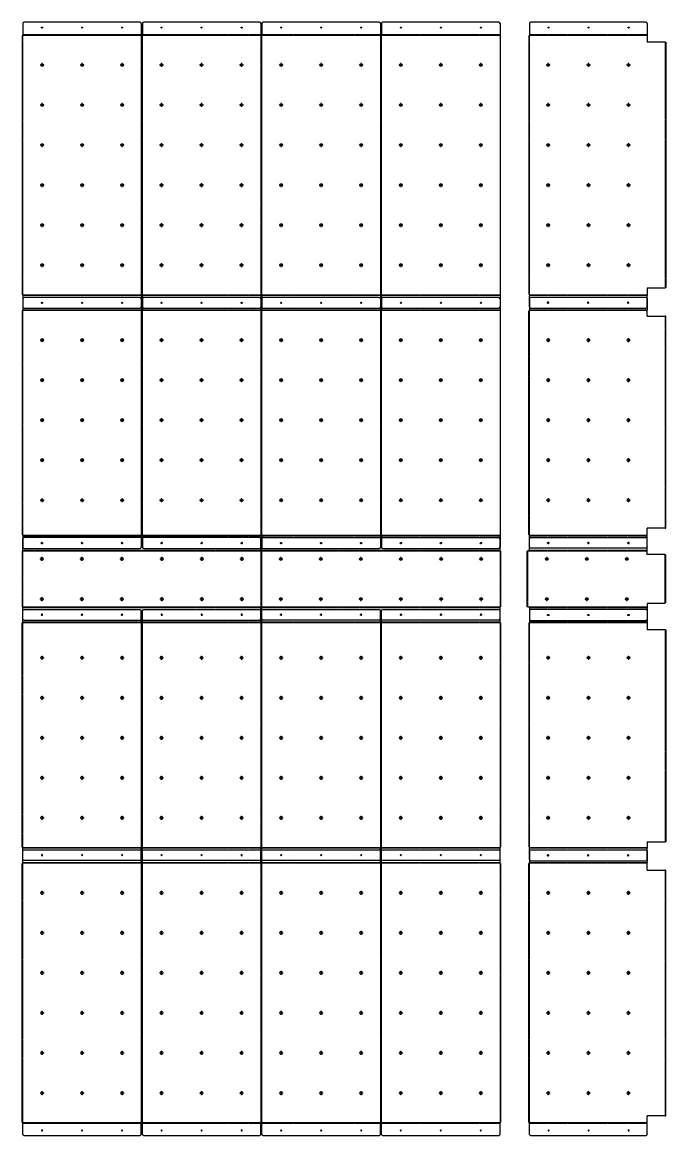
# Model space of a CAD drawing. Header units: millimetres. Extents: x 2140 to 223837, y 2113 to 170313.
# Drawn here: x 199238 to 201649, y 104022 to 108193 of the extents above; entities that cross this region are included whole.
import ezdxf

# ---------------------------------------------------------------- set-up
doc = ezdxf.new("R2010")
doc.units = ezdxf.units.MM
doc.linetypes.add('PHANTOM', pattern=[12.7, 6.35, -1.27, 1.27, -1.27, 1.27, -1.27])

# ---------------------------------------------------------------- blocks, each defined once
blk = doc.blocks.new('SW_CENTERMARKSYMBOL_36')
at = {"color": 0, "linetype": 'Continuous', "lineweight": 18}
for p, q in [((-5, 0), (-7.5, 0)), ((0, 0), (-2.5, 0)), ((0, 5), (0, 7.5)), ((0, 0), (0, 2.5)), ((0, 0), (0, -2.5)), ((0, 0), (2.5, 0)), ((5, 0), (7.5, 0)), ((0, -5), (0, -7.5))]:
    blk.add_line(p, q, dxfattribs=at)
blk = doc.blocks.new('SW_CENTERMARKSYMBOL_37')
at = {"color": 0, "linetype": 'Continuous', "lineweight": 18}
for p, q in [((-5, 0), (-7.5, 0)), ((0, 0), (-2.5, 0)), ((0, 5), (0, 7.5)), ((0, 0), (0, 2.5)), ((0, 0), (0, -2.5)), ((0, 0), (2.5, 0)), ((5, 0), (7.5, 0)), ((0, -5), (0, -7.5))]:
    blk.add_line(p, q, dxfattribs=at)
blk = doc.blocks.new('SW_CENTERMARKSYMBOL_38')
at = {"color": 0, "linetype": 'Continuous', "lineweight": 18}
for p, q in [((-5, 0), (-7.5, 0)), ((0, 0), (-2.5, 0)), ((0, 5), (0, 7.5)), ((0, 0), (0, 2.5)), ((0, 0), (0, -2.5)), ((0, 0), (2.5, 0)), ((5, 0), (7.5, 0)), ((0, -5), (0, -7.5))]:
    blk.add_line(p, q, dxfattribs=at)
blk = doc.blocks.new('SW_CENTERMARKSYMBOL_39')
at = {"color": 0, "linetype": 'Continuous', "lineweight": 18}
for p, q in [((-5, 0), (-7.5, 0)), ((0, 0), (-2.5, 0)), ((0, 5), (0, 7.5)), ((0, 0), (0, 2.5)), ((0, 0), (0, -2.5)), ((0, 0), (2.5, 0)), ((5, 0), (7.5, 0)), ((0, -5), (0, -7.5))]:
    blk.add_line(p, q, dxfattribs=at)
blk = doc.blocks.new('SW_CENTERMARKSYMBOL_40')
at = {"color": 0, "linetype": 'Continuous', "lineweight": 18}
for p, q in [((-5, 0), (-7.5, 0)), ((0, 0), (-2.5, 0)), ((0, 5), (0, 7.5)), ((0, 0), (0, 2.5)), ((0, 0), (0, -2.5)), ((0, 0), (2.5, 0)), ((5, 0), (7.5, 0)), ((0, -5), (0, -7.5))]:
    blk.add_line(p, q, dxfattribs=at)
blk = doc.blocks.new('SW_CENTERMARKSYMBOL_41')
at = {"color": 0, "linetype": 'Continuous', "lineweight": 18}
for p, q in [((-5, 0), (-7.5, 0)), ((0, 0), (-2.5, 0)), ((0, 5), (0, 7.5)), ((0, 0), (0, 2.5)), ((0, 0), (0, -2.5)), ((0, 0), (2.5, 0)), ((5, 0), (7.5, 0)), ((0, -5), (0, -7.5))]:
    blk.add_line(p, q, dxfattribs=at)
blk = doc.blocks.new('SW_CENTERMARKSYMBOL_42')
at = {"color": 0, "linetype": 'Continuous', "lineweight": 18}
for p, q in [((-5, 0), (-7.5, 0)), ((0, 0), (-2.5, 0)), ((0, 5), (0, 7.5)), ((0, 0), (0, 2.5)), ((0, 0), (0, -2.5)), ((0, 0), (2.5, 0)), ((5, 0), (7.5, 0)), ((0, -5), (0, -7.5))]:
    blk.add_line(p, q, dxfattribs=at)
blk = doc.blocks.new('SW_CENTERMARKSYMBOL_43')
at = {"color": 0, "linetype": 'Continuous', "lineweight": 18}
for p, q in [((-5, 0), (-7.5, 0)), ((0, 0), (-2.5, 0)), ((0, 5), (0, 7.5)), ((0, 0), (0, 2.5)), ((0, 0), (0, -2.5)), ((0, 0), (2.5, 0)), ((5, 0), (7.5, 0)), ((0, -5), (0, -7.5))]:
    blk.add_line(p, q, dxfattribs=at)
blk = doc.blocks.new('SW_CENTERMARKSYMBOL_44')
at = {"color": 0, "linetype": 'Continuous', "lineweight": 18}
for p, q in [((-5, 0), (-7.5, 0)), ((0, 0), (-2.5, 0)), ((0, 5), (0, 7.5)), ((0, 0), (0, 2.5)), ((0, 0), (0, -2.5)), ((0, 0), (2.5, 0)), ((5, 0), (7.5, 0)), ((0, -5), (0, -7.5))]:
    blk.add_line(p, q, dxfattribs=at)
blk = doc.blocks.new('SW_CENTERMARKSYMBOL_45')
at = {"color": 0, "linetype": 'Continuous', "lineweight": 18}
for p, q in [((-5, 0), (-7.5, 0)), ((0, 0), (-2.5, 0)), ((0, 5), (0, 7.5)), ((0, 0), (0, 2.5)), ((0, 0), (0, -2.5)), ((0, 0), (2.5, 0)), ((5, 0), (7.5, 0)), ((0, -5), (0, -7.5))]:
    blk.add_line(p, q, dxfattribs=at)
blk = doc.blocks.new('SW_CENTERMARKSYMBOL_46')
at = {"color": 0, "linetype": 'Continuous', "lineweight": 18}
for p, q in [((-5, 0), (-7.5, 0)), ((0, 0), (-2.5, 0)), ((0, 5), (0, 7.5)), ((0, 0), (0, 2.5)), ((0, 0), (0, -2.5)), ((0, 0), (2.5, 0)), ((5, 0), (7.5, 0)), ((0, -5), (0, -7.5))]:
    blk.add_line(p, q, dxfattribs=at)
blk = doc.blocks.new('SW_CENTERMARKSYMBOL_47')
at = {"color": 0, "linetype": 'Continuous', "lineweight": 18}
for p, q in [((-5, 0), (-7.5, 0)), ((0, 0), (-2.5, 0)), ((0, 5), (0, 7.5)), ((0, 0), (0, 2.5)), ((0, 0), (0, -2.5)), ((0, 0), (2.5, 0)), ((5, 0), (7.5, 0)), ((0, -5), (0, -7.5))]:
    blk.add_line(p, q, dxfattribs=at)
blk = doc.blocks.new('SW_CENTERMARKSYMBOL_48')
at = {"color": 0, "linetype": 'Continuous', "lineweight": 18}
for p, q in [((-5, 0), (-7.5, 0)), ((0, 0), (-2.5, 0)), ((0, 5), (0, 7.5)), ((0, 0), (0, 2.5)), ((0, 0), (0, -2.5)), ((0, 0), (2.5, 0)), ((5, 0), (7.5, 0)), ((0, -5), (0, -7.5))]:
    blk.add_line(p, q, dxfattribs=at)
blk = doc.blocks.new('SW_CENTERMARKSYMBOL_49')
at = {"color": 0, "linetype": 'Continuous', "lineweight": 18}
for p, q in [((-5, 0), (-7.5, 0)), ((0, 0), (-2.5, 0)), ((0, 5), (0, 7.5)), ((0, 0), (0, 2.5)), ((0, 0), (0, -2.5)), ((0, 0), (2.5, 0)), ((5, 0), (7.5, 0)), ((0, -5), (0, -7.5))]:
    blk.add_line(p, q, dxfattribs=at)
blk = doc.blocks.new('SW_CENTERMARKSYMBOL_50')
at = {"color": 0, "linetype": 'Continuous', "lineweight": 18}
for p, q in [((-5, 0), (-7.5, 0)), ((0, 0), (-2.5, 0)), ((0, 5), (0, 7.5)), ((0, 0), (0, 2.5)), ((0, 0), (0, -2.5)), ((0, 0), (2.5, 0)), ((5, 0), (7.5, 0)), ((0, -5), (0, -7.5))]:
    blk.add_line(p, q, dxfattribs=at)
blk = doc.blocks.new('SW_CENTERMARKSYMBOL_51')
at = {"color": 0, "linetype": 'Continuous', "lineweight": 18}
for p, q in [((-5, 0), (-7.5, 0)), ((0, 0), (-2.5, 0)), ((0, 5), (0, 7.5)), ((0, 0), (0, 2.5)), ((0, 0), (0, -2.5)), ((0, 0), (2.5, 0)), ((5, 0), (7.5, 0)), ((0, -5), (0, -7.5))]:
    blk.add_line(p, q, dxfattribs=at)
blk = doc.blocks.new('SW_CENTERMARKSYMBOL_52')
at = {"color": 0, "linetype": 'Continuous', "lineweight": 18}
for p, q in [((-5, 0), (-7.5, 0)), ((0, 0), (-2.5, 0)), ((0, 5), (0, 7.5)), ((0, 0), (0, 2.5)), ((0, 0), (0, -2.5)), ((0, 0), (2.5, 0)), ((5, 0), (7.5, 0)), ((0, -5), (0, -7.5))]:
    blk.add_line(p, q, dxfattribs=at)
blk = doc.blocks.new('SW_CENTERMARKSYMBOL_53')
at = {"color": 0, "linetype": 'Continuous', "lineweight": 18}
for p, q in [((-5, 0), (-7.5, 0)), ((0, 0), (-2.5, 0)), ((0, 5), (0, 7.5)), ((0, 0), (0, 2.5)), ((0, 0), (0, -2.5)), ((0, 0), (2.5, 0)), ((5, 0), (7.5, 0)), ((0, -5), (0, -7.5))]:
    blk.add_line(p, q, dxfattribs=at)
blk = doc.blocks.new('экран центр1100')
at = {"color": 0, "linetype": 'Continuous', "lineweight": 25}
for p, q in [((0, -11), (0, -52)), ((439, -6), (5, -6)), ((444, -11), (444, -52)), ((-2, -55.9), (-2, -1025.9)), ((-2, -55.9), (0, -55.9)), ((0, -52), (0, -54)), ((444, -54), (0, -54)), ((0, -54), (0, -55.2)), ((0, -55.2), (0, -55.9)), ((444, -52), (444, -54)), ((444, -54), (444, -55.2)), ((444, -55.2), (444, -55.9)), ((444, -55.9), (446, -55.9)), ((446, -1025.9), (446, -55.9)), ((0, -1025.9), (-2, -1025.9)), ((0, -1025.9), (0, -1026.6)), ((0, -1026.6), (0, -1027.8)), ((444, -1027.8), (0, -1027.8)), ((0, -1027.8), (0, -1029.8)), ((0, -1029.8), (0, -1072)), ((444, -1025.9), (444, -1026.6)), ((446, -1025.9), (444, -1025.9)), ((444, -1026.6), (444, -1027.8)), ((444, -1027.8), (444, -1029.8)), ((444, -1029.8), (444, -1072))]:
    blk.add_line(p, q, dxfattribs=at)
at = {"color": 0, "linetype": 'PHANTOM', "lineweight": 18}
for p, q in [((444, -52), (0, -52)), ((444, -55.2), (0, -55.2)), ((0, -55.9), (0, -1025.9)), ((444, -1025.9), (444, -55.9)), ((444, -1026.6), (0, -1026.6)), ((444, -1029.8), (0, -1029.8))]:
    blk.add_line(p, q, dxfattribs=at)
at = {"color": 0}
blk.add_line((5, -1077), (439, -1077), dxfattribs=at)
at = {"color": 0, "linetype": 'Continuous', "lineweight": 25}
for centre, radius in [((72, -26), 2), ((222, -26), 2), ((372, -26), 2), ((72, -165.9), 5), ((222, -165.9), 5), ((372, -165.9), 5), ((72, -315.9), 5), ((222, -315.9), 5), ((372, -315.9), 5), ((72, -465.9), 5), ((222, -465.9), 5), ((372, -465.9), 5), ((72, -615.9), 5), ((222, -615.9), 5), ((372, -615.9), 5), ((72, -765.9), 5), ((222, -765.9), 5), ((372, -765.9), 5), ((72, -915.9), 5), ((222, -915.9), 5), ((372, -915.9), 5), ((72, -1057), 2), ((222, -1057), 2), ((372, -1057), 2)]:
    blk.add_circle(centre, radius, dxfattribs=at)
for centre, start, end in [((5, -11), 90, 180), ((439, -11), 0, 90)]:
    blk.add_arc(centre, 5, start, end, dxfattribs=at)
at = {"color": 0}
for centre, start, end in [((5, -1072), 180, 270), ((439, -1072), 270, 0)]:
    blk.add_arc(centre, 5, start, end, dxfattribs=at)
at = {"color": 0, "linetype": 'Continuous', "lineweight": 0, "rotation": 90}
for name, p in [('SW_CENTERMARKSYMBOL_45', (72, -165.9)), ('SW_CENTERMARKSYMBOL_44', (222, -165.9)), ('SW_CENTERMARKSYMBOL_37', (372, -165.9)), ('SW_CENTERMARKSYMBOL_42', (72, -315.9)), ('SW_CENTERMARKSYMBOL_38', (222, -315.9)), ('SW_CENTERMARKSYMBOL_43', (372, -315.9)), ('SW_CENTERMARKSYMBOL_40', (72, -465.9)), ('SW_CENTERMARKSYMBOL_41', (222, -465.9)), ('SW_CENTERMARKSYMBOL_39', (372, -465.9)), ('SW_CENTERMARKSYMBOL_51', (72, -615.9)), ('SW_CENTERMARKSYMBOL_52', (222, -615.9)), ('SW_CENTERMARKSYMBOL_50', (372, -615.9)), ('SW_CENTERMARKSYMBOL_49', (72, -765.9)), ('SW_CENTERMARKSYMBOL_48', (222, -765.9)), ('SW_CENTERMARKSYMBOL_53', (372, -765.9)), ('SW_CENTERMARKSYMBOL_46', (72, -915.9)), ('SW_CENTERMARKSYMBOL_36', (222, -915.9)), ('SW_CENTERMARKSYMBOL_47', (372, -915.9))]:
    blk.add_blockref(name, p, dxfattribs=at)
blk = doc.blocks.new('экран бок 1100')
at = {"color": 0, "linetype": 'Continuous', "lineweight": 25}
for p, q in [((0, -11), (0, -52)), ((437, -6), (5, -6)), ((442, -11), (442, -52)), ((-2, -55.9), (-2, -1025.9)), ((-2, -55.9), (0, -55.9)), ((0, -52), (0, -54)), ((442, -54), (0, -54)), ((0, -54), (0, -55.2)), ((0, -55.2), (0, -55.9)), ((442, -52), (442, -54)), ((442, -54), (442, -55.2)), ((442, -55.2), (442, -81)), ((509, -81), (442, -81)), ((509, -81), (511, -81)), ((511, -81), (511, -1000.8)), ((442, -1000.8), (509, -1000.8)), ((442, -1000.8), (442, -1026.6)), ((511, -1000.8), (509, -1000.8)), ((0, -1025.9), (-2, -1025.9)), ((0, -1025.9), (0, -1026.6)), ((0, -1026.6), (0, -1027.8)), ((442, -1027.8), (0, -1027.8)), ((0, -1027.8), (0, -1029.8)), ((0, -1072), (0, -1031)), ((442, -1026.6), (442, -1027.8)), ((442, -1027.8), (442, -1029.8)), ((442, -1072), (442, -1031)), ((5, -1077), (437, -1077))]:
    blk.add_line(p, q, dxfattribs=at)
at = {"color": 0, "linetype": 'PHANTOM', "lineweight": 18}
for p, q in [((442, -52), (0, -52)), ((442, -55.2), (0, -55.2)), ((0, -55.9), (0, -1025.9)), ((509, -1000.8), (509, -81)), ((442, -1026.6), (0, -1026.6)), ((442, -1029.8), (0, -1029.8))]:
    blk.add_line(p, q, dxfattribs=at)
at = {"color": 0, "linetype": 'Continuous', "lineweight": 25}
for centre, radius in [((72, -26), 2), ((222, -26), 2), ((372, -26), 2), ((71, -165.9), 5), ((221, -165.9), 5), ((371, -165.9), 5), ((71, -315.9), 5), ((221, -315.9), 5), ((371, -315.9), 5), ((71, -465.9), 5), ((221, -465.9), 5), ((371, -465.9), 5), ((71, -615.9), 5), ((221, -615.9), 5), ((371, -615.9), 5), ((71, -765.9), 5), ((221, -765.9), 5), ((371, -765.9), 5), ((71, -915.9), 5), ((221, -915.9), 5), ((371, -915.9), 5), ((70, -1057), 2), ((220, -1057), 2), ((370, -1057), 2)]:
    blk.add_circle(centre, radius, dxfattribs=at)
for centre, start, end in [((5, -11), 90, 180), ((437, -11), 0, 90), ((5, -1072), 180, 270), ((437, -1072), 270, 0)]:
    blk.add_arc(centre, 5, start, end, dxfattribs=at)
at = {"color": 0, "linetype": 'Continuous', "lineweight": 0, "rotation": 90}
for name, p in [('SW_CENTERMARKSYMBOL_45', (71, -165.9)), ('SW_CENTERMARKSYMBOL_44', (221, -165.9)), ('SW_CENTERMARKSYMBOL_37', (371, -165.9)), ('SW_CENTERMARKSYMBOL_42', (71, -315.9)), ('SW_CENTERMARKSYMBOL_38', (221, -315.9)), ('SW_CENTERMARKSYMBOL_43', (371, -315.9)), ('SW_CENTERMARKSYMBOL_40', (71, -465.9)), ('SW_CENTERMARKSYMBOL_41', (221, -465.9)), ('SW_CENTERMARKSYMBOL_39', (371, -465.9)), ('SW_CENTERMARKSYMBOL_51', (71, -615.9)), ('SW_CENTERMARKSYMBOL_52', (221, -615.9)), ('SW_CENTERMARKSYMBOL_50', (371, -615.9)), ('SW_CENTERMARKSYMBOL_49', (71, -765.9)), ('SW_CENTERMARKSYMBOL_48', (221, -765.9)), ('SW_CENTERMARKSYMBOL_53', (371, -765.9)), ('SW_CENTERMARKSYMBOL_46', (71, -915.9)), ('SW_CENTERMARKSYMBOL_36', (221, -915.9)), ('SW_CENTERMARKSYMBOL_47', (371, -915.9))]:
    blk.add_blockref(name, p, dxfattribs=at)
blk = doc.blocks.new('экран бок 2')
at = {"color": 0, "linetype": 'Continuous', "lineweight": 25}
for p, q in [((-442, -9.8), (-442, -52)), ((-5, -4.8), (-437, -4.8)), ((0, -9.8), (0, -50.8)), ((-511, -870.8), (-511, -76)), ((-511, -76), (-509, -76)), ((-442, -76), (-509, -76)), ((-442, -54), (-442, -52)), ((-442, -54), (0, -54)), ((-442, -55.2), (-442, -54)), ((-442, -76), (-442, -55.2)), ((0, -54), (0, -52)), ((0, -55.2), (0, -54)), ((0, -55.9), (0, -55.2)), ((0, -55.9), (2, -55.9)), ((2, -895.9), (2, -55.9)), ((-509, -870.8), (-511, -870.8)), ((-509, -870.8), (-442, -870.8)), ((-442, -896.6), (-442, -870.8)), ((-442, -897.8), (-442, -896.6)), ((-442, -899.8), (-442, -897.8)), ((-442, -897.8), (0, -897.8)), ((-442, -940.8), (-442, -899.8)), ((2, -895.9), (0, -895.9)), ((0, -896.6), (0, -895.9)), ((0, -897.8), (0, -896.6)), ((0, -899.8), (0, -897.8)), ((0, -940.8), (0, -899.8)), ((-437, -945.8), (-5, -945.8))]:
    blk.add_line(p, q, dxfattribs=at)
at = {"color": 0, "linetype": 'PHANTOM', "lineweight": 18}
for p, q in [((-509, -76), (-509, -870.8)), ((-442, -52), (0, -52)), ((-442, -55.2), (0, -55.2)), ((0, -895.9), (0, -55.9)), ((-442, -896.6), (0, -896.6)), ((-442, -899.8), (0, -899.8))]:
    blk.add_line(p, q, dxfattribs=at)
at = {"color": 0, "linetype": 'Continuous', "lineweight": 25}
for centre, radius in [((-370, -24.8), 2), ((-220, -24.8), 2), ((-70, -24.8), 2), ((-371, -165.9), 5), ((-221, -165.9), 5), ((-71, -165.9), 5), ((-371, -315.9), 5), ((-221, -315.9), 5), ((-71, -315.9), 5), ((-371, -465.9), 5), ((-221, -465.9), 5), ((-71, -465.9), 5), ((-371, -615.9), 5), ((-221, -615.9), 5), ((-71, -615.9), 5), ((-371, -765.9), 5), ((-221, -765.9), 5), ((-71, -765.9), 5), ((-372, -925.8), 2), ((-222, -925.8), 2), ((-72, -925.8), 2)]:
    blk.add_circle(centre, radius, dxfattribs=at)
for centre, start, end in [((-437, -9.8), 90, 180), ((-5, -9.8), 0, 90), ((-437, -940.8), 180, 270), ((-5, -940.8), 270, 0)]:
    blk.add_arc(centre, 5, start, end, dxfattribs=at)
at = {"color": 0, "linetype": 'Continuous', "lineweight": 0, "rotation": 270}
for name, p in [('SW_CENTERMARKSYMBOL_47', (-371, -165.9)), ('SW_CENTERMARKSYMBOL_36', (-221, -165.9)), ('SW_CENTERMARKSYMBOL_46', (-71, -165.9)), ('SW_CENTERMARKSYMBOL_53', (-371, -315.9)), ('SW_CENTERMARKSYMBOL_48', (-221, -315.9)), ('SW_CENTERMARKSYMBOL_49', (-71, -315.9)), ('SW_CENTERMARKSYMBOL_50', (-371, -465.9)), ('SW_CENTERMARKSYMBOL_52', (-221, -465.9)), ('SW_CENTERMARKSYMBOL_51', (-71, -465.9)), ('SW_CENTERMARKSYMBOL_39', (-371, -615.9)), ('SW_CENTERMARKSYMBOL_41', (-221, -615.9)), ('SW_CENTERMARKSYMBOL_40', (-71, -615.9)), ('SW_CENTERMARKSYMBOL_43', (-371, -765.9)), ('SW_CENTERMARKSYMBOL_38', (-221, -765.9)), ('SW_CENTERMARKSYMBOL_42', (-71, -765.9))]:
    blk.add_blockref(name, p, dxfattribs=at)
blk = doc.blocks.new('экран центр 2')
at = {"color": 0, "linetype": 'Continuous', "lineweight": 25}
for p, q in [((0, -11), (0, -52)), ((439, -6), (5, -6)), ((444, -11), (444, -52)), ((-2, -55.9), (-2, -895.9)), ((-2, -55.9), (0, -55.9)), ((0, -52), (0, -54)), ((444, -54), (0, -54)), ((0, -54), (0, -55.2)), ((0, -55.2), (0, -55.9)), ((444, -52), (444, -54)), ((444, -54), (444, -55.2)), ((444, -55.2), (444, -55.9)), ((444, -55.9), (446, -55.9)), ((446, -895.9), (446, -55.9)), ((0, -895.9), (-2, -895.9)), ((0, -895.9), (0, -896.6)), ((0, -896.6), (0, -897.8)), ((444, -897.8), (0, -897.8)), ((0, -897.8), (0, -899.8)), ((0, -899.8), (0, -942)), ((444, -895.9), (444, -896.6)), ((446, -895.9), (444, -895.9)), ((444, -896.6), (444, -897.8)), ((444, -897.8), (444, -899.8)), ((444, -899.8), (444, -942))]:
    blk.add_line(p, q, dxfattribs=at)
at = {"color": 0, "linetype": 'PHANTOM', "lineweight": 18}
for p, q in [((444, -52), (0, -52)), ((444, -55.2), (0, -55.2)), ((0, -55.9), (0, -895.9)), ((444, -895.9), (444, -55.9)), ((444, -896.6), (0, -896.6)), ((444, -899.8), (0, -899.8))]:
    blk.add_line(p, q, dxfattribs=at)
at = {"color": 0}
blk.add_line((5, -947), (439, -947), dxfattribs=at)
at = {"color": 0, "linetype": 'Continuous', "lineweight": 25}
for centre, radius in [((72, -26), 2), ((222, -26), 2), ((372, -26), 2), ((72, -165.9), 5), ((222, -165.9), 5), ((372, -165.9), 5), ((72, -315.9), 5), ((222, -315.9), 5), ((372, -315.9), 5), ((72, -465.9), 5), ((222, -465.9), 5), ((372, -465.9), 5), ((72, -615.9), 5), ((222, -615.9), 5), ((372, -615.9), 5), ((72, -765.9), 5), ((222, -765.9), 5), ((372, -765.9), 5), ((72, -927), 2), ((222, -927), 2), ((372, -927), 2)]:
    blk.add_circle(centre, radius, dxfattribs=at)
for centre, start, end in [((5, -11), 90, 180), ((439, -11), 0, 90)]:
    blk.add_arc(centre, 5, start, end, dxfattribs=at)
at = {"color": 0}
for centre, start, end in [((5, -942), 180, 270), ((439, -942), 270, 0)]:
    blk.add_arc(centre, 5, start, end, dxfattribs=at)
at = {"color": 0, "linetype": 'Continuous', "lineweight": 0, "rotation": 90}
for name, p in [('SW_CENTERMARKSYMBOL_45', (72, -165.9)), ('SW_CENTERMARKSYMBOL_44', (222, -165.9)), ('SW_CENTERMARKSYMBOL_37', (372, -165.9)), ('SW_CENTERMARKSYMBOL_42', (72, -315.9)), ('SW_CENTERMARKSYMBOL_38', (222, -315.9)), ('SW_CENTERMARKSYMBOL_43', (372, -315.9)), ('SW_CENTERMARKSYMBOL_40', (72, -465.9)), ('SW_CENTERMARKSYMBOL_41', (222, -465.9)), ('SW_CENTERMARKSYMBOL_39', (372, -465.9)), ('SW_CENTERMARKSYMBOL_51', (72, -615.9)), ('SW_CENTERMARKSYMBOL_52', (222, -615.9)), ('SW_CENTERMARKSYMBOL_50', (372, -615.9)), ('SW_CENTERMARKSYMBOL_49', (72, -765.9)), ('SW_CENTERMARKSYMBOL_48', (222, -765.9)), ('SW_CENTERMARKSYMBOL_53', (372, -765.9))]:
    blk.add_blockref(name, p, dxfattribs=at)
blk = doc.blocks.new('вставка 1')
at = {"color": 0, "linetype": 'Continuous', "lineweight": 25}
for p, q in [((2, 107.9), (2, 150.1)), ((894, 107.9), (894, 150.1)), ((2, 104), (0, 104)), ((0, -104), (0, 104)), ((2, 105.9), (2, 107.9)), ((894, 105.9), (2, 105.9)), ((2, 104.7), (2, 105.9)), ((2, 104), (2, 104.7)), ((894, 105.9), (894, 107.9)), ((894, 104.7), (894, 105.9)), ((894, 104), (894, 104.7)), ((896, 104), (894, 104)), ((896, 104), (896, -104)), ((0, -104), (2, -104)), ((2, -104.7), (2, -104)), ((2, -105.9), (2, -104.7)), ((894, -105.9), (2, -105.9)), ((2, -107.9), (2, -105.9)), ((2, -148.9), (2, -107.9)), ((894, -104.7), (894, -104)), ((894, -104), (896, -104)), ((894, -105.9), (894, -104.7)), ((894, -107.9), (894, -105.9)), ((894, -148.9), (894, -107.9)), ((889, -153.9), (7, -153.9))]:
    blk.add_line(p, q, dxfattribs=at)
at = {"color": 0}
blk.add_line((7, 155.1), (889, 155.1), dxfattribs=at)
at = {"color": 0, "linetype": 'PHANTOM', "lineweight": 18}
for p, q in [((894, 107.9), (2, 107.9)), ((894, 104.7), (2, 104.7)), ((2, -104), (2, 104)), ((894, 104), (894, -104)), ((894, -104.7), (2, -104.7)), ((894, -107.9), (2, -107.9))]:
    blk.add_line(p, q, dxfattribs=at)
at = {"color": 0, "linetype": 'Continuous', "lineweight": 25}
for centre, radius in [((73, 135.1), 2), ((223, 135.1), 2), ((373, 135.1), 2), ((523, 135.1), 2), ((673, 135.1), 2), ((823, 135.1), 2), ((73, 75), 5), ((223, 75), 5), ((373, 75), 5), ((523, 75), 5), ((673, 75), 5), ((823, 75), 5), ((73, -75), 5), ((223, -75), 5), ((373, -75), 5), ((523, -75), 5), ((673, -75), 5), ((823, -75), 5), ((73, -133.9), 2), ((223, -133.9), 2), ((373, -133.9), 2), ((523, -133.9), 2), ((673, -133.9), 2), ((823, -133.9), 2)]:
    blk.add_circle(centre, radius, dxfattribs=at)
at = {"color": 0}
for centre, start, end in [((7, 150.1), 90, 180), ((889, 150.1), 0, 90)]:
    blk.add_arc(centre, 5, start, end, dxfattribs=at)
at = {"color": 0, "linetype": 'Continuous', "lineweight": 25}
for centre, start, end in [((7, -148.9), 180, 270), ((889, -148.9), 270, 0)]:
    blk.add_arc(centre, 5, start, end, dxfattribs=at)
at = {"color": 0, "linetype": 'Continuous', "lineweight": 0, "xscale": -1, "rotation": 90}
for name, p in [('SW_CENTERMARKSYMBOL_46', (73, 75)), ('SW_CENTERMARKSYMBOL_36', (223, 75)), ('SW_CENTERMARKSYMBOL_47', (373, 75)), ('SW_CENTERMARKSYMBOL_36', (523, 75)), ('SW_CENTERMARKSYMBOL_47', (673, 75)), ('SW_CENTERMARKSYMBOL_36', (823, 75)), ('SW_CENTERMARKSYMBOL_49', (73, -75)), ('SW_CENTERMARKSYMBOL_48', (223, -75)), ('SW_CENTERMARKSYMBOL_53', (373, -75)), ('SW_CENTERMARKSYMBOL_48', (523, -75)), ('SW_CENTERMARKSYMBOL_53', (673, -75)), ('SW_CENTERMARKSYMBOL_48', (823, -75))]:
    blk.add_blockref(name, p, dxfattribs=at)
blk = doc.blocks.new('вставка 1 бок')
at = {"color": 0, "linetype": 'Continuous', "lineweight": 25}
for p, q in [((8, 107.9), (8, 150.1)), ((450, 107.9), (450, 150.1)), ((2, 104), (0, 104)), ((0, -104), (0, 104)), ((450, 105.9), (2, 105.9)), ((2, 104.7), (2, 105.9)), ((2, 104), (2, 104.7)), ((8, 105.9), (8, 107.9)), ((450, 105.9), (450, 107.9)), ((450, 104.7), (450, 105.9)), ((516, 91), (516, 91.7)), ((518, 91), (516, 91)), ((518, 91), (518, -89.8)), ((2, -104), (0, -104)), ((2, -104), (2, -104.7)), ((2, -104.7), (2, -105.9)), ((450, -105.9), (2, -105.9)), ((8, -105.9), (8, -107.9)), ((8, -107.9), (8, -150.1)), ((450, -104.7), (450, -105.9)), ((450, -105.9), (450, -107.9)), ((450, -107.9), (450, -150.1)), ((516, -90.5), (516, -89.8)), ((516, -89.8), (518, -89.8)), ((516, -91.7), (516, -90.5))]:
    blk.add_line(p, q, dxfattribs=at)
at = {"color": 0}
for p, q in [((13, 155.1), (445, 155.1)), ((13, -155.1), (445, -155.1))]:
    blk.add_line(p, q, dxfattribs=at)
at = {"color": 0, "linetype": 'PHANTOM', "lineweight": 18}
for p, q in [((450, 104.7), (2, 104.7)), ((2, -104), (2, 104)), ((450, 107.9), (8, 107.9)), ((516, 91), (516, -89.8)), ((450, -104.7), (2, -104.7)), ((450, -107.9), (8, -107.9))]:
    blk.add_line(p, q, dxfattribs=at)
at = {"color": 0}
for points in [[(516, 91.7), (450, 91.7), (450, 104.7)], [(516, -91.7), (450, -91.7), (450, -104.7)]]:
    blk.add_lwpolyline(points, dxfattribs=at)
at = {"color": 0, "linetype": 'Continuous', "lineweight": 25}
for centre, radius in [((78, 135.1), 2), ((228, 135.1), 2), ((378, 135.1), 2), ((73, 75), 5), ((223, 75), 5), ((373, 75), 5), ((73, -75), 5), ((223, -75), 5), ((373, -75), 5), ((78, -135.1), 2), ((228, -135.1), 2), ((378, -135.1), 2)]:
    blk.add_circle(centre, radius, dxfattribs=at)
at = {"color": 0}
for centre, start, end in [((13, 150.1), 90, 180), ((445, 150.1), 0, 90), ((13, -150.1), 180, 270), ((445, -150.1), 270, 0)]:
    blk.add_arc(centre, 5, start, end, dxfattribs=at)
at = {"color": 0, "linetype": 'Continuous', "lineweight": 0, "xscale": -1.000000000000001, "rotation": 90}
for name, p in [('SW_CENTERMARKSYMBOL_46', (73, 75)), ('SW_CENTERMARKSYMBOL_36', (223, 75)), ('SW_CENTERMARKSYMBOL_47', (373, 75)), ('SW_CENTERMARKSYMBOL_49', (73, -75)), ('SW_CENTERMARKSYMBOL_48', (223, -75)), ('SW_CENTERMARKSYMBOL_53', (373, -75))]:
    blk.add_blockref(name, p, dxfattribs=at)

msp = doc.modelspace()

# ---------------------------------------------------------------- block references
at = {"color": 6}
for name, p in [('экран центр1100', (199240.4, 108199.2)), ('экран центр1100', (199688.4, 108199.2)), ('экран центр1100', (200136.4, 108199.2)), ('экран центр1100', (200584.4, 108199.2)), ('экран бок 1100', (201138.4, 108199.2)), ('экран центр 2', (199240.4, 107168.4)), ('экран центр 2', (199688.4, 107168.4)), ('экран центр 2', (200136.4, 107168.4)), ('экран центр 2', (200584.4, 107168.4)), ('вставка 1', (200134.4, 106107.7)), ('вставка 1 бок', (201130.4, 106107.7))]:
    msp.add_blockref(name, p, dxfattribs=at)
at = {"color": 6, "xscale": -1}
for name, p in [('экран бок 2', (201138.4, 107168.4)), ('вставка 1', (200134.4, 106107.7))]:
    msp.add_blockref(name, p, dxfattribs=at)
at = {"color": 6, "xscale": -1, "rotation": 180}
for name, p in [('экран центр 2', (199240.4, 105047)), ('экран центр 2', (199688.4, 105047)), ('экран центр 2', (200136.4, 105047)), ('экран центр 2', (200584.4, 105047)), ('экран центр1100', (199240.4, 104016.2)), ('экран центр1100', (199688.4, 104016.2)), ('экран центр1100', (200136.4, 104016.2)), ('экран центр1100', (200584.4, 104016.2)), ('экран бок 1100', (201138.4, 104016.2))]:
    msp.add_blockref(name, p, dxfattribs=at)
at = {"color": 6, "rotation": 180}
msp.add_blockref('экран бок 2', (201138.4, 105047), dxfattribs=at)

doc.saveas('drawing.dxf')
